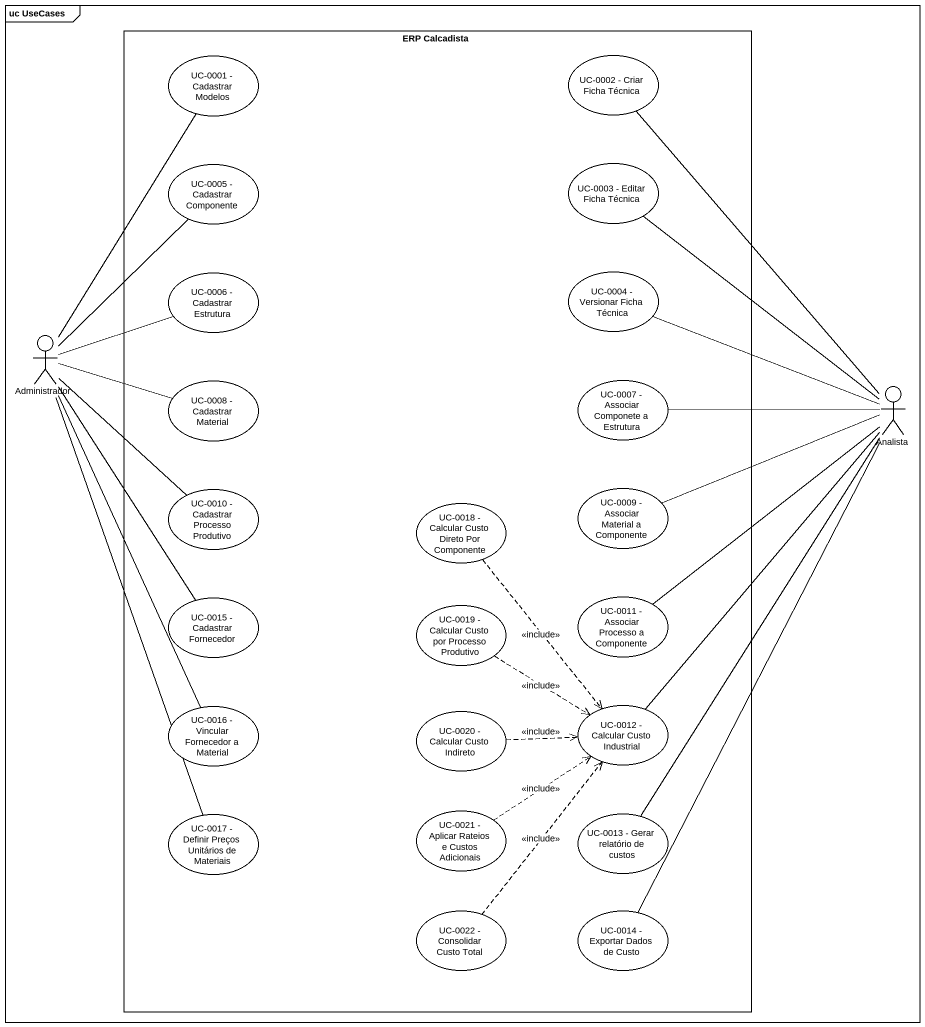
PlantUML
@startuml
mainframe uc UseCases
rectangle "ERP Calcadista" as ERP_Calcadista {
  usecase "UC-0001 - Cadastrar Modelos" as UC_0001_Cadastrar_Modelos
  usecase "UC-0002 - Criar Ficha Técnica" as UC_0002_Criar_Ficha_Técnica
  usecase "UC-0005 - Cadastrar Componente" as UC_0005_Cadastrar_Componente
  usecase "UC-0003 - Editar Ficha Técnica" as UC_0003_Editar_Ficha_Técnica
  usecase "UC-0006 - Cadastrar Estrutura" as UC_0006_Cadastrar_Estrutura
  usecase "UC-0004 - Versionar Ficha Técnica" as UC_0004_Versionar_Ficha
  usecase "UC-0007 - Associar Componete a Estrutura" as UC_0007_Associar_Componete
  usecase "UC-0008 - Cadastrar Material" as UC_0008_Cadastrar_Material
  usecase "UC-0010 - Cadastrar Processo Produtivo" as UC_0010_Cadastrar_Processo
  usecase "UC-0009 - Associar Material a Componente" as UC_0009_Associar_Material_a
  usecase "UC-0018 - Calcular Custo Direto Por Componente" as UC_0018_Calcular_Custo
  usecase "UC-0015 - Cadastrar Fornecedor" as UC_0015_Cadastrar_Fornecedor
  usecase "UC-0019 - Calcular Custo por Processo Produtivo" as UC_0019_Calcular_Custo_por
  usecase "UC-0011 - Associar Processo a Componente" as UC_0011_Associar_Processo_a
  usecase "UC-0016 - Vincular Fornecedor a Material" as UC_0016_Vincular_Fornecedor
  usecase "UC-0020 - Calcular Custo Indireto" as UC_0020_Calcular_Custo
  usecase "UC-0012 - Calcular Custo Industrial" as UC_0012_Calcular_Custo
  usecase "UC-0017 - Definir Preços Unitários de Materiais" as UC_0017_Definir_Preços
  usecase "UC-0021 - Aplicar Rateios e Custos Adicionais" as UC_0021_Aplicar_Rateios_e
  usecase "UC-0013 - Gerar relatório de custos" as UC_0013_Gerar_relatório_de
  usecase "UC-0022 - Consolidar Custo Total" as UC_0022_Consolidar_Custo
  usecase "UC-0014 - Exportar Dados de Custo" as UC_0014_Exportar_Dados_de
}
actor Administrador
actor Analista
Administrador -up- UC_0001_Cadastrar_Modelos
Administrador -up- UC_0005_Cadastrar_Componente
Administrador -right- UC_0006_Cadastrar_Estrutura
Administrador -right- UC_0008_Cadastrar_Material
Administrador -- UC_0010_Cadastrar_Processo
Analista -up- UC_0002_Criar_Ficha_Técnica
Analista -up- UC_0003_Editar_Ficha_Técnica
Analista -left- UC_0004_Versionar_Ficha
Analista -left- UC_0007_Associar_Componete
Analista -left- UC_0009_Associar_Material_a
Analista -- UC_0011_Associar_Processo_a
Analista -- UC_0012_Calcular_Custo
Analista -- UC_0013_Gerar_relatório_de
Analista -- UC_0014_Exportar_Dados_de
UC_0018_Calcular_Custo ..> UC_0012_Calcular_Custo : <<include>>
UC_0015_Cadastrar_Fornecedor -up- Administrador
UC_0019_Calcular_Custo_por ..> UC_0012_Calcular_Custo : <<include>>
UC_0016_Vincular_Fornecedor -up- Administrador
UC_0020_Calcular_Custo .right.> UC_0012_Calcular_Custo : <<include>>
UC_0017_Definir_Preços -up- Administrador
UC_0021_Aplicar_Rateios_e .up.> UC_0012_Calcular_Custo : <<include>>
UC_0022_Consolidar_Custo .up.> UC_0012_Calcular_Custo : <<include>>
@enduml
